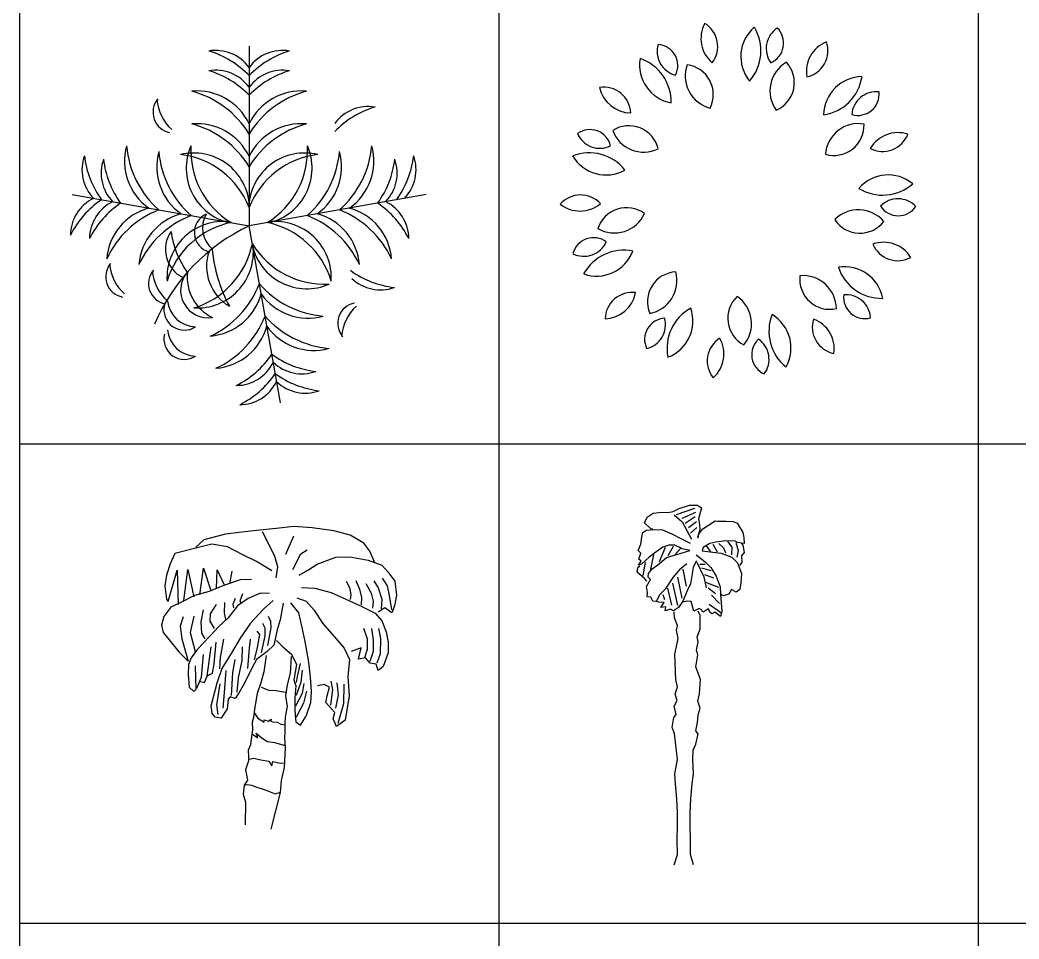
# Model space of a CAD drawing. Extents: x -72339 to 59654, y -38057 to 42097.
# Drawn here: x -346 to 12162, y 5718 to 17224 of the extents above; entities that cross this region are included whole.
import ezdxf

# ---------------------------------------------------------------- set-up
doc = ezdxf.new("R2010")
doc.units = 0
doc.header["$MEASUREMENT"] = 0
doc.layers.get('0').update_dxf_attribs({"linetype": 'CONTINUOUS'})
doc.layers.add('DIM1', color=3, linetype='CONTINUOUS')
doc.styles.add('DIM', font='txt')

# ---------------------------------------------------------------- blocks, each defined once
blk = doc.blocks.new('441')
for centre, radius, start, end in [((-165, 2063), 399, 151.7015, 229.7406), ((-693, 1963), 339, 322.8639, 58.5782), ((421, 1836), 486, 130.709, 219.1064), ((-386, 1908), 573, 318.6571, 31.1583), ((560, 1937), 307, 123.4613, 215.4329), ((205, 2004), 266, 293.3115, 45.5828), ((1155, 1650), 399, 111.7015, 189.7406), ((686, 1913), 339, 282.8639, 18.5782), ((-806, 1901), 307, 163.4613, 255.4329), ((-1120, 1723), 266, 333.3115, 85.5828), ((-847, 1734), 486, 170.709, 259.1064), ((-1511, 1270), 573, 358.6571, 71.1583), ((717, 1407), 417, 120.5035, 215.3285), ((229, 1511), 376, 293.2488, 42.5832), ((-344, 1595), 417, 160.5035, 255.3285), ((-786, 1361), 376, 333.2488, 82.5832), ((1458, 1099), 486, 90.709, 179.1064), ((886, 1673), 573, 278.6571, 351.1583), ((-1782, 1115), 339, 2.8639, 98.5782), ((-1442, 1531), 399, 191.7015, 269.7406), ((1630, 1088), 307, 83.4613, 175.4329), ((1401, 1366), 266, 253.3115, 5.5828), ((-1955, 657), 266, 13.3115, 125.5828), ((-1466, 595), 376, 13.2488, 122.5832), ((-1279, 1057), 417, 200.5035, 295.3285), ((1409, 580), 417, 80.5035, 175.3285), ((1102, 974), 376, 253.2488, 2.5832), ((1901, 485), 399, 71.7015, 149.7406), ((-1829, 995), 307, 203.4613, 295.4329), ((1711, 988), 339, 242.8639, 338.5782), ((-1963, 58), 573, 38.6571, 111.1583), ((-1753, 840), 486, 210.709, 299.1064), ((1779, -132), 486, 50.709, 139.1064), ((1710, 675), 573, 238.6571, 311.1583), ((-2071, -235), 339, 42.8639, 138.5782), ((1903, -251), 307, 43.4613, 135.4329), ((-2078, 302), 399, 231.7015, 309.7406), ((-1495, -431), 376, 53.2488, 162.5832), ((1408, -498), 417, 40.5035, 135.3285), ((1907, 110), 266, 213.3115, 325.5828), ((-1649, 45), 417, 240.5035, 335.3285), ((1426, 1), 376, 213.2488, 322.5832), ((-1909, -697), 266, 53.3115, 165.5828), ((-2030, -357), 307, 243.4613, 335.4329), ((1723, -887), 399, 31.7015, 109.7406), ((-1531, -1161), 573, 78.6571, 151.1583), ((-1872, -426), 486, 250.709, 339.1064), ((1901, -380), 339, 202.8639, 298.5782), ((-858, -1234), 376, 93.2488, 202.5832), ((-1281, -969), 417, 280.5035, 15.3285), ((1234, -1281), 486, 10.709, 99.1064), ((1699, -618), 573, 198.6571, 271.1583), ((1049, -952), 376, 173.2488, 282.5832), ((714, -1323), 417, 0.5035, 95.3285), ((-1425, -1455), 339, 82.8639, 178.5782), ((-1776, -1048), 399, 271.7015, 349.7406), ((147, -1440), 376, 133.2488, 242.5832), ((-348, -1509), 417, 320.5035, 55.3285), ((1487, -1178), 266, 173.3115, 285.5828), ((1252, -1452), 307, 3.4613, 95.4329), ((-416, -1817), 573, 118.6571, 191.1583), ((-1150, -1473), 486, 290.709, 19.1064), ((-1004, -1705), 266, 93.3115, 205.5828), ((-1315, -1521), 307, 283.4613, 15.4329), ((860, -1603), 573, 158.6571, 231.1583), ((77, -1811), 486, 330.709, 59.1064), ((1168, -1549), 339, 162.8639, 258.5782), ((706, -1824), 399, 351.7015, 69.7406), ((-146, -1974), 339, 122.8639, 218.5782), ((-676, -1887), 399, 311.7015, 29.7406), ((337, -1895), 266, 133.3115, 245.5828), ((-19, -1954), 307, 323.4613, 55.4329)]:
    blk.add_arc(centre, radius, start, end)
at = {"layer": 'DIM1', "linetype": 'Continuous', "style": 'DIM', "flags": 1}
for tag in ['XVALUE', 'YVALUE']:
    blk.add_attdef(tag, (-13455, -15520), '', height=0.02, dxfattribs=at)
blk = doc.blocks.new('440')
for p in [(0, 2250), (-2216, 391), (2216, 391), (391, -2216)]:
    blk.add_line(p, (0, 0))
for centre, radius, start, end in [((-419, 1676), 519, 36.29, 99.6243), ((-840, 1068), 1169, 44.0763, 73.3794), ((419, 1676), 519, 80.3757, 143.71), ((840, 1068), 1169, 106.6206, 135.9237), ((-419, 1429), 519, 36.29, 99.6243), ((-840, 821), 1169, 44.0763, 73.3794), ((419, 1429), 519, 80.3757, 143.71), ((840, 821), 1169, 106.6206, 135.9237), ((-651, 969), 719, 25.2489, 95.3937), ((-1029, 520), 1206, 31.3712, 75.0366), ((651, 969), 719, 84.6063, 154.7511), ((1029, 520), 1206, 104.9634, 148.6288), ((-945, 1421), 259, 139.742, 258.7475), ((-594, 1626), 563, 184.618, 228.2106), ((1490, 974), 519, 80.3757, 143.71), ((1911, 366), 1169, 106.6206, 135.9237), ((-651, 559), 719, 25.2489, 95.3937), ((-1029, 111), 1206, 31.3712, 75.0366), ((651, 559), 719, 84.6063, 154.7511), ((1029, 111), 1206, 104.9634, 148.6288), ((-87, 721), 701, 156.3654, 256.5741), ((330, 943), 1061, 176.8122, 238.3335), ((-330, 943), 1061, 301.6665, 3.1878), ((87, 721), 701, 283.4259, 23.6346), ((-1574, 703), 519, 160.3757, 223.71), ((-902, 1012), 1169, 186.6206, 215.9237), ((-841, 809), 719, 164.6063, 234.7511), ((-333, 1104), 1206, 184.9634, 228.6288), ((-438, 738), 719, 164.6063, 234.7511), ((70, 1033), 1206, 184.9634, 228.6288), ((-695, 210), 701, 3.4259, 103.6346), ((-986, -161), 1061, 21.6665, 83.1878), ((695, 210), 701, 76.3654, 176.5741), ((986, -161), 1061, 96.8122, 158.3335), ((-70, 1033), 1206, 311.3712, 355.0366), ((438, 738), 719, 305.2489, 15.3937), ((333, 1104), 1206, 311.3712, 355.0366), ((841, 809), 719, 305.2489, 15.3937), ((899, 1011), 1169, 324.0763, 353.3794), ((1571, 702), 519, 316.29, 19.6243), ((-1334, 660), 519, 160.3757, 223.71), ((-662, 969), 1169, 186.6206, 215.9237), ((662, 969), 1169, 324.0763, 353.3794), ((1334, 660), 519, 316.29, 19.6243), ((-1719, -122), 519, 116.29, 179.6243), ((-1194, -642), 1169, 124.0763, 153.3794), ((-1480, -164), 519, 116.29, 179.6243), ((-954, -685), 1169, 124.0763, 153.3794), ((954, -685), 1169, 26.6206, 55.9237), ((1480, -164), 519, 0.3757, 63.71), ((-1067, -472), 719, 105.2489, 175.3937), ((-691, -924), 1206, 111.3712, 155.0366), ((-664, -544), 719, 105.2489, 175.3937), ((-288, -995), 1206, 111.3712, 155.0366), ((-433, -84), 253, 114.2257, 255.1279), ((-232, -27), 351, 150.4398, 228.6694), ((288, -995), 1206, 24.9634, 68.6288), ((664, -544), 719, 4.6063, 74.7511), ((691, -924), 1206, 24.9634, 68.6288), ((1067, -472), 719, 4.6063, 74.7511), ((1046, -2194), 2431, 115.4772, 156.6585), ((-328, -648), 701, 83.4259, 183.6346), ((-12, -999), 1061, 101.6665, 163.1878), ((12, -999), 1061, 16.8122, 78.3335), ((328, -648), 701, 356.3654, 96.5741), ((-658, -296), 391, 144.9865, 244.4034), ((137, 77), 1125, 187.5759, 215.8942), ((-999, -12), 1061, 286.8122, 348.3335), ((-648, -328), 701, 266.3654, 6.5741), ((721, -87), 701, 193.4259, 293.6346), ((943, 330), 1061, 211.6665, 273.1878), ((50, -506), 583, 161.4477, 239.3672), ((1429, -111), 1901, 185.4007, 208.139), ((-1537, -638), 259, 139.742, 258.7475), ((-1186, -433), 563, 184.618, 228.2106), ((-1001, -723), 259, 139.742, 258.7475), ((-651, -518), 563, 184.618, 228.2106), ((-513, -808), 345, 138.8744, 278.9763), ((-214, -642), 562, 173.7536, 244.097), ((1953, 389), 1169, 234.0763, 263.3794), ((-995, -288), 1206, 294.9634, 338.6288), ((1033, 70), 1206, 221.3712, 265.0366), ((1644, -283), 519, 226.29, 289.6243), ((-544, -664), 719, 274.6063, 344.7511), ((738, -438), 719, 215.2489, 285.3937), ((-810, -1049), 257, 167.0577, 302.8533), ((-663, -905), 360, 185.1845, 268.654), ((1368, -1222), 259, 101.2525, 220.258), ((1718, -1427), 563, 131.7894, 175.382), ((-924, -691), 1206, 294.9634, 338.6288), ((1104, -333), 1206, 221.3712, 265.0366), ((-810, -1416), 257, 167.0577, 302.8533), ((-663, -1272), 360, 185.1845, 268.654), ((-472, -1067), 719, 274.6063, 344.7511), ((809, -841), 719, 215.2489, 285.3937), ((-685, -954), 1169, 296.6206, 325.9237), ((969, -662), 1169, 234.0763, 263.3794), ((-164, -1480), 519, 270.3757, 333.71), ((660, -1334), 519, 226.29, 289.6243), ((-642, -1195), 1169, 296.6206, 325.9237), ((1012, -904), 1169, 234.0763, 263.3794), ((-122, -1721), 519, 270.3757, 333.71), ((703, -1576), 519, 226.29, 289.6243)]:
    blk.add_arc(centre, radius, start, end)
at = {"layer": 'DIM1', "linetype": 'Continuous', "style": 'DIM', "flags": 1}
for tag in ['XVALUE', 'YVALUE']:
    blk.add_attdef(tag, (-10267, -9493), '', height=0.02, dxfattribs=at)
blk = doc.blocks.new('960')
for p, q in [((128.1, 3001), (192.5, 3002.1)), ((192.5, 3002.1), (227.1, 2980.3)), ((-227.2, 2903.2), (-175.4, 2936.3)), ((-175.4, 2936.3), (-105.1, 2942.8)), ((-105.1, 2942.8), (-55.1, 2940.3)), ((-55.1, 2940.3), (-10.4, 2948)), ((-10.4, 2948), (41, 2975.4)), ((-1.8, 2921.8), (65.3, 2862.7)), ((18.4, 2925.1), (171.2, 2977.4)), ((41, 2975.4), (128.1, 3001)), ((66.8, 2892.6), (179.4, 2942.7)), ((227.1, 2980.3), (202.4, 2887.2)), ((-249.6, 2854.3), (-227.2, 2903.2)), ((-192.3, 2801.4), (-249.6, 2854.3)), ((65.3, 2862.7), (143.8, 2718.6)), ((90.5, 2851.4), (173.4, 2907.2)), ((118.7, 2815.7), (185.6, 2866.6)), ((202.4, 2887.2), (210, 2841.1)), ((210, 2841.1), (212.1, 2796.6)), ((238.2, 2805.3), (341.6, 2870.1)), ((341.6, 2870.1), (361.6, 2869.1)), ((361.6, 2869.1), (431.7, 2869.9)), ((431.7, 2869.9), (491.5, 2866.8)), ((491.5, 2866.8), (525, 2850.8)), ((525, 2850.8), (571.1, 2772.7)), ((-271.4, 2735.3), (-263.7, 2775)), ((-263.7, 2775), (-232.7, 2793.4)), ((-232.7, 2793.4), (-162.3, 2799.9)), ((-178, 2800.7), (-192.3, 2801.4)), ((-162.3, 2799.9), (-98.2, 2796.6)), ((-98.2, 2796.6), (-59, 2780.3)), ((-59, 2780.3), (-19.8, 2762.6)), ((-19.8, 2762.6), (54, 2724.6)), ((136.3, 2769), (188.8, 2816.4)), ((212.1, 2796.6), (194.5, 2731.8)), ((198.5, 2727.3), (206, 2761.2)), ((206, 2761.2), (238.2, 2805.3)), ((571.1, 2772.7), (579.1, 2732.3)), ((-301.4, 2622.5), (-278.7, 2675.7)), ((-278.7, 2675.7), (-271.4, 2735.3)), ((-44.6, 2669.5), (-95.5, 2652.1)), ((5.4, 2667), (-44.6, 2669.5)), ((54, 2724.6), (132.1, 2684.9)), ((296.3, 2682.3), (240.3, 2649.4)), ((347, 2694), (296.3, 2682.3)), ((321.7, 2675.3), (358.6, 2613.4)), ((427.6, 2705.6), (347, 2694)), ((372.1, 2682.7), (410.3, 2645.1)), ((507.5, 2701.6), (427.6, 2705.6)), ((443, 2699.2), (480.6, 2651.5)), ((526.9, 2690.6), (507.5, 2701.6)), ((512.6, 2689.9), (533.6, 2624.5)), ((582.3, 2682.1), (526.9, 2690.6)), ((556.9, 2689.1), (571.6, 2668.3)), ((579.1, 2732.3), (582.3, 2682.1)), ((-278.2, 2601.3), (-301.4, 2622.5)), ((-295, 2552.1), (-278.2, 2601.3)), ((-172.7, 2596), (-209.8, 2567.8)), ((-173, 2590.2), (-199.3, 2465.8)), ((-95.5, 2652.1), (-172.7, 2596)), ((-75.6, 2649.7), (-126.1, 2527.8)), ((-9.5, 2656.3), (-53.5, 2578.5)), ((-9, 2581.9), (21.5, 2590.4)), ((69.6, 2638), (5.4, 2667)), ((54.2, 2643.1), (7.2, 2591.1)), ((21.5, 2590.4), (129, 2625)), ((129, 2625), (69.6, 2638)), ((181.5, 2588), (258.5, 2528.4)), ((240.3, 2649.4), (233.1, 2619.7)), ((233.1, 2619.7), (322.7, 2610.9)), ((261.3, 2668.3), (303, 2616.2)), ((322.7, 2610.9), (392.3, 2601.6)), ((392.3, 2601.6), (480.7, 2567.1)), ((410.3, 2645.1), (428.2, 2604.1)), ((480.6, 2651.5), (477.4, 2587.3)), ((533.6, 2624.5), (520.8, 2569.4)), ((582.8, 2607.7), (561.3, 2578.8)), ((571.6, 2668.3), (582.8, 2607.7)), ((-297.5, 2502.2), (-275.8, 2535.4)), ((-272.8, 2511), (-297.5, 2502.2)), ((-275.8, 2535.4), (-295, 2552.1)), ((-209.8, 2567.8), (-272.8, 2511)), ((-242.1, 2523.7), (-261.9, 2414.6)), ((-184.7, 2470.8), (-137.3, 2504.1)), ((-137.3, 2504.1), (-64.2, 2564.7)), ((-64.2, 2564.7), (-9, 2581.9)), ((76.6, 2493.3), (103.5, 2516.2)), ((184.7, 2537.8), (156.2, 2483.5)), ((188.4, 2526.2), (247.9, 2403.1)), ((213.3, 2510.6), (257.5, 2508.4)), ((258.5, 2528.4), (306.2, 2481.6)), ((480.7, 2567.1), (528.3, 2520.4)), ((528.3, 2520.4), (559.6, 2433)), ((564.2, 2522.9), (543, 2499.7)), ((561.3, 2578.8), (564.2, 2522.9)), ((-310.5, 2442.8), (-304.2, 2482.5)), ((-248.9, 2389.7), (-310.5, 2442.8)), ((-304.2, 2482.5), (-287.8, 2496)), ((-218.2, 2402.4), (-216.7, 2432.3)), ((-216.7, 2432.3), (-184.7, 2470.8)), ((8.4, 2416.7), (55.6, 2474.3)), ((55.6, 2474.3), (76.6, 2493.3)), ((71, 2467.8), (98.2, 2326.3)), ((149.2, 2429.5), (134.8, 2344.5)), ((156.2, 2483.5), (149.2, 2429.5)), ((226, 2480), (304.9, 2456)), ((253.2, 2422.8), (327.5, 2394.8)), ((306.2, 2481.6), (348.3, 2409.4)), ((559.6, 2433), (555.6, 2353.2)), ((-229.9, 2368.7), (-248.9, 2389.7)), ((-232.2, 2323), (-199.3, 2381.4)), ((-199.3, 2381.4), (-218.2, 2402.4)), ((-67, 2310.4), (-8.3, 2397.5)), ((-14.9, 2352.1), (25.6, 2164.2)), ((-8.3, 2397.5), (8.4, 2416.7)), ((27.6, 2400), (63.1, 2226.6)), ((134.8, 2344.5), (106.1, 2285.9)), ((247.9, 2403.1), (266.8, 2313)), ((259.9, 2358.2), (367.9, 2317)), ((348.3, 2409.4), (383.9, 2321.9)), ((555.6, 2353.2), (547.1, 2299.3)), ((-224.8, 2272.6), (-232.2, 2323)), ((-226.6, 2237), (-224.8, 2272.6)), ((-148.5, 2198.7), (-119.8, 2257.3)), ((-119.8, 2257.3), (-67, 2310.4)), ((-95.5, 2256.1), (-81.9, 2213.9)), ((-57.1, 2308.5), (-24.3, 2166.7)), ((106.1, 2285.9), (71.9, 2201.9)), ((283.3, 2311.2), (345.2, 2263.8)), ((383.9, 2321.9), (384.9, 2257.5)), ((410.1, 2246.2), (384.9, 2260.4)), ((384.9, 2257.5), (391.3, 2185.7)), ((455, 2258.2), (410.1, 2246.2)), ((477, 2297.1), (455, 2258.2)), ((515.9, 2275.1), (477, 2297.1)), ((547.1, 2299.3), (515.9, 2275.1)), ((-196.6, 2235.5), (-226.6, 2237)), ((-178.4, 2200.2), (-196.6, 2235.5)), ((-148.5, 2198.7), (-178.4, 2200.2)), ((-128.8, 2192), (-148.5, 2198.7)), ((-83.2, 2189.7), (-128.8, 2192)), ((-111.1, 2146.8), (-83.2, 2189.7)), ((71.9, 2201.9), (34.9, 2149.4)), ((107.5, 2200), (64.4, 2191.3)), ((141.7, 2198.3), (107.5, 2200)), ((154.9, 2147.6), (141.7, 2198.3)), ((290.7, 2175), (396.9, 2099.6)), ((310.2, 2249.8), (376.7, 2180.7)), ((391.3, 2185.7), (397.7, 2115.3)), ((-70.6, 2154.7), (-111.1, 2146.8)), ((-76.7, 2119.3), (-70.6, 2154.7)), ((-31.7, 2132.8), (-76.7, 2119.3)), ((-6.6, 2121.5), (-31.7, 2132.8)), ((34.9, 2149.4), (-6.6, 2121.5)), ((0.8, 2062.2), (0.3, 2112.1)), ((163.4, 2117.2), (154.9, 2147.6)), ((208.9, 2140.6), (163.4, 2117.2)), ((215.9, 2082.6), (200.2, 2116.8)), ((228.3, 2129.6), (208.9, 2140.6)), ((237.3, 2109.1), (228.3, 2129.6)), ((263.7, 2122.1), (237.3, 2109.1)), ((284.4, 2136.8), (263.7, 2122.1)), ((297.4, 2110.4), (284.4, 2136.8)), ((312.4, 2095.3), (297.4, 2110.4)), ((337.3, 2108.3), (312.4, 2095.3)), ((385.5, 2071.6), (337.3, 2108.3)), ((397.7, 2115.3), (385.5, 2071.6)), ((27.2, 1998.2), (0.8, 2062.2)), ((215.9, 2016.9), (215.9, 2082.6)), ((215.9, 1966.9), (215.9, 2016.9)), ((17.6, 1958.1), (27.2, 1998.2)), ((32.6, 1888.3), (17.6, 1958.1)), ((190.2, 1902.7), (215.9, 1966.9)), ((5.6, 1759.5), (23, 1848.2)), ((23, 1848.2), (32.6, 1888.3)), ((185.9, 1792.7), (200.2, 1862.7)), ((200.2, 1862.7), (190.2, 1902.7)), ((13, 1545.3), (5.6, 1759.5)), ((180.1, 1652.8), (195.9, 1752.7)), ((195.9, 1752.7), (185.9, 1792.7)), ((220.1, 1547.1), (180.1, 1652.8)), ((27.9, 1485.4), (13, 1545.3)), ((210.1, 1427.2), (220.1, 1547.1)), ((8.5, 1425.3), (27.9, 1485.4)), ((24.7, 1371.2), (8.5, 1425.3)), ((195.8, 1367.2), (210.1, 1427.2)), ((-0.5, 1325.2), (24.7, 1371.2)), ((215.8, 1307.3), (195.8, 1367.2)), ((-3.8, 1230.9), (15.9, 1255.4)), ((15.9, 1255.4), (-0.5, 1325.2)), ((194.8, 1188.9), (200.1, 1253)), ((200.1, 1253), (215.8, 1307.3)), ((-18.6, 1145.1), (-3.8, 1230.9)), ((179.1, 1118.9), (194.8, 1188.9)), ((1.9, 1095.4), (-18.6, 1145.1)), ((28.1, 878.6), (1.9, 1095.4)), ((178.9, 1006.5), (199.1, 1094.6)), ((199.1, 1094.6), (179.1, 1118.9)), ((158.9, 956.5), (178.9, 1006.5)), ((154.8, 876.7), (158.9, 956.5)), ((4.9, 760.9), (28.1, 878.6)), ((159, 760.6), (154.8, 876.7)), ((10, 676.7), (4.9, 760.9)), ((150.4, 676.7), (159, 760.6)), ((22.1, 551.5), (10, 676.7)), ((138.4, 551.5), (150.4, 676.7)), ((27.9, 437.5), (22.1, 551.5)), ((132.6, 437.5), (138.4, 551.5)), ((27.5, 331.6), (27.9, 437.5)), ((132.9, 331.6), (132.6, 437.5)), ((23.8, 207.1), (27.5, 331.6)), ((136.6, 207.1), (132.9, 331.6)), ((25.6, 87.1), (23.8, 207.1)), ((134.9, 87.1), (136.6, 207.1)), ((0, 0), (25.6, 87.1)), ((160.5, 0), (134.9, 87.1))]:
    blk.add_line(p, q)
at = {"linetype": 'Continuous', "style": 'DIM', "flags": 1}
for tag in ['XVALUE', 'YVALUE']:
    blk.add_attdef(tag, (-93772.2, -67001), '', height=0.02, dxfattribs=at)
blk = doc.blocks.new('951')
for p, q in [((-163, 2425.8), (-345.5, 2379.3)), ((-26.3, 2443.2), (-163, 2425.8)), ((94.4, 2457.1), (-26.3, 2443.2)), ((259.7, 2474.4), (94.4, 2457.1)), ((202.5, 2331.5), (143.8, 2444.6)), ((406.4, 2491.3), (259.7, 2474.4)), ((560.2, 2479.2), (406.4, 2491.3)), ((739.1, 2454.4), (560.2, 2479.2)), ((877.3, 2417.4), (739.1, 2454.4)), ((-277.4, 2341.5), (-423.5, 2307.5)), ((-345.5, 2379.3), (-413, 2318.4)), ((-148.4, 2319.3), (-277.4, 2341.5)), ((338.9, 2258.8), (406.6, 2411.2)), ((989.8, 2351.7), (877.3, 2417.4)), ((1040.7, 2284.7), (989.8, 2351.7)), ((-587.2, 2265.7), (-626, 2177.6)), ((-423.5, 2307.5), (-587.2, 2265.7)), ((-25.8, 2257.3), (-148.4, 2319.3)), ((95.6, 2196.8), (-25.8, 2257.3)), ((247.8, 2239.1), (202.5, 2331.5)), ((398.2, 2131.4), (464.9, 2262.5)), ((464.9, 2262.5), (516.6, 2295.6)), ((1081.5, 2186.9), (1040.7, 2284.7)), ((-626, 2177.6), (-656.4, 2084.8)), ((221.8, 2120.4), (95.6, 2196.8)), ((273.4, 2152.1), (247.8, 2239.1)), ((522.3, 2125.2), (600.6, 2175.5)), ((600.6, 2175.5), (757.9, 2233.3)), ((757.9, 2233.3), (873.9, 2237.4)), ((873.9, 2237.4), (1026.9, 2209.7)), ((1026.9, 2209.7), (1140.6, 2168.2)), ((1140.6, 2168.2), (1192, 2111.2)), ((-656.4, 2084.8), (-670.9, 1995.5)), ((-641.8, 1863.9), (-568.6, 2124.7)), ((-568.6, 2124.7), (-558.7, 1839.7)), ((-511.4, 1871.6), (-478.3, 2130.1)), ((-478.3, 2130.1), (-429.7, 1903.2)), ((-378.8, 1920.6), (-347.5, 2143.5)), ((-347.5, 2143.5), (-286.9, 1956)), ((-240.3, 1973.6), (-233.9, 2127.7)), ((-233.9, 2127.7), (-174.4, 2004.6)), ((-128.2, 2012.3), (-108.6, 2117.1)), ((258.9, 2062.7), (273.4, 2152.1)), ((450.1, 2083.1), (522.3, 2125.2)), ((1192, 2111.2), (1248.1, 2032.6)), ((-42.3, 2043.7), (-184.9, 1995.1)), ((53.7, 2048.8), (-42.3, 2043.7)), ((843.5, 2033.1), (871, 1981.7)), ((923.9, 2039), (954.6, 1967.4)), ((1007, 2014.8), (1052.9, 1932.4)), ((1073.9, 2037.2), (1111, 1979.5)), ((1145, 2057.9), (1186.2, 1995.7)), ((1248.1, 2032.6), (1262.3, 1917.5)), ((-670.9, 1995.5), (-656.5, 1884.6)), ((-301.7, 1946.7), (-423.5, 1912.9)), ((-184.9, 1995.1), (-301.7, 1946.7)), ((-22.5, 1926.9), (-45.5, 1868)), ((128, 1935), (25.7, 1890.1)), ((202.2, 1931.2), (128, 1935)), ((470.7, 1981.9), (580.5, 1976.4)), ((580.5, 1976.4), (718.7, 1939.4)), ((718.7, 1939.4), (840.2, 1883.2)), ((871, 1981.7), (882.2, 1921.1)), ((882.2, 1921.1), (875.9, 1881.4)), ((954.6, 1967.4), (971, 1896.6)), ((1052.9, 1932.4), (1069.6, 1867.3)), ((1111, 1979.5), (1140.5, 1883.7)), ((1186.2, 1995.7), (1202.1, 1914.9)), ((-656.5, 1884.6), (-641.8, 1863.9)), ((-532, 1858.3), (-619.9, 1817)), ((-423.5, 1912.9), (-532, 1858.3)), ((-242.9, 1838), (-291.1, 1760.3)), ((-172, 1854.4), (-176.2, 1770.2)), ((-84.4, 1890), (-102.6, 1840.9)), ((-102.6, 1840.9), (-98.4, 1810.6)), ((25.7, 1890.1), (-63.2, 1828.9)), ((-45.5, 1868), (-36.2, 1853.2)), ((235, 1873.8), (155.7, 1803.5)), ((318.1, 1849.6), (291.1, 1710.8)), ((378.3, 1852.2), (444.2, 1768.8)), ((430.5, 1893.9), (509.1, 1865.6)), ((509.1, 1865.6), (575.4, 1792.2)), ((840.2, 1883.2), (963.2, 1826.9)), ((971, 1896.6), (968, 1836.7)), ((1069.6, 1867.3), (1062.3, 1807.6)), ((1140.5, 1883.7), (1136.4, 1803.8)), ((1202.1, 1914.9), (1221.7, 1793.8)), ((1262.3, 1917.5), (1247.8, 1828.2)), ((-619.9, 1817), (-678.2, 1739.9)), ((-349.5, 1793.3), (-370.2, 1694.3)), ((-291.1, 1760.3), (-294.1, 1700.5)), ((-176.2, 1770.2), (-163.4, 1713.8)), ((-63.2, 1828.9), (-142.6, 1728.5)), ((155.7, 1803.5), (45.2, 1683.3)), ((444.2, 1768.8), (473.7, 1647.3)), ((575.4, 1792.2), (645.7, 1682.9)), ((963.2, 1826.9), (1084.5, 1766.4)), ((1084.5, 1766.4), (1141.4, 1703.5)), ((1166.9, 1812.3), (1110.7, 1775.1)), ((1224.8, 1769.3), (1166.9, 1812.3)), ((1247.8, 1828.2), (1224.8, 1769.3)), ((-678.2, 1739.9), (-697.6, 1666.6)), ((-518.2, 1737.5), (-542.2, 1658.7)), ((-427.8, 1743), (-459.1, 1604.4)), ((-370.2, 1694.3), (-365, 1599.7)), ((-294.1, 1700.5), (-257.3, 1638.5)), ((-142.6, 1728.5), (-222.2, 1652.5)), ((45.2, 1683.3), (-41.2, 1557.5)), ((145.3, 1683.9), (163.3, 1643)), ((192.6, 1741.6), (210.5, 1700.6)), ((210.5, 1700.6), (213.4, 1644.7)), ((291.1, 1710.8), (266.9, 1627.7)), ((645.7, 1682.9), (759.2, 1552.7)), ((1141.4, 1703.5), (1176.7, 1611.6)), ((-697.6, 1666.6), (-684.9, 1605.9)), ((-684.9, 1605.9), (-633.8, 1543.2)), ((-542.2, 1658.7), (-527.5, 1552.2)), ((-459.1, 1604.4), (-417.1, 1446.5)), ((-365, 1599.7), (-337.4, 1552.5)), ((-222.2, 1652.5), (-290.2, 1580.2)), ((96.2, 1616.3), (120.5, 1589.4)), ((120.5, 1589.4), (99.3, 1480.4)), ((163.3, 1643), (164.2, 1577.2)), ((213.4, 1644.7), (185.9, 1496)), ((266.9, 1627.7), (240.3, 1499)), ((473.7, 1647.3), (497.8, 1530.2)), ((988.1, 1641.2), (1019.4, 1553.8)), ((1053.7, 1637.9), (1068.8, 1541.3)), ((1113.8, 1639.1), (1129.5, 1554)), ((1176.7, 1611.6), (1192.4, 1525.1)), ((-633.8, 1543.2), (-553.1, 1443.4)), ((-527.5, 1552.2), (-477, 1365.2)), ((-359.6, 1509.3), (-406.6, 1456)), ((-290.2, 1580.2), (-359.6, 1509.3)), ((-257.9, 1344.1), (-243.1, 1523.4)), ((-181.7, 1550.4), (-209.5, 1395.9)), ((-41.2, 1557.5), (-117.6, 1431.3)), ((42.7, 1549), (34.6, 1473.6)), ((164.2, 1577.2), (132.7, 1434.4)), ((262.3, 1537.9), (315.4, 1485.1)), ((497.8, 1530.2), (529.2, 1358.5)), ((759.2, 1552.7), (825.2, 1473.6)), ((1019.4, 1553.8), (1019.1, 1463.8)), ((1068.8, 1541.3), (1068.3, 1447)), ((1129.5, 1554), (1127.4, 1428.3)), ((1192.4, 1525.1), (1193.5, 1434.9)), ((-553.1, 1443.4), (-477, 1365.2)), ((-406.6, 1456), (-449.8, 1393.8)), ((-363.5, 1233.6), (-348.2, 1423)), ((-317.4, 1241.3), (-285, 1485.5)), ((-117.6, 1431.3), (-194.1, 1305.1)), ((-24.8, 1486.7), (-26.3, 1372.4)), ((34.6, 1473.6), (20.3, 1304.2)), ((99.3, 1480.4), (74.1, 1377.3)), ((183.3, 1446.1), (94.2, 1380.6)), ((240.3, 1499), (183.3, 1446.1)), ((315.4, 1485.1), (386.7, 1425.8)), ((386.7, 1425.8), (428.1, 1339.3)), ((825.2, 1473.6), (870.6, 1381.3)), ((969.7, 1476.3), (883.9, 1446.3)), ((945, 1383.2), (969.7, 1476.3)), ((1019.1, 1463.8), (995.6, 1394.9)), ((1068.3, 1447), (1039.8, 1362.7)), ((1127.4, 1428.3), (1099.1, 1349.7)), ((1193.5, 1434.9), (1152.1, 1322.7)), ((-472.6, 1339.2), (-476.8, 1255.1)), ((-449.8, 1393.8), (-472.6, 1339.2)), ((-271.9, 1264.7), (-257.9, 1344.1)), ((-209.5, 1395.9), (-214.3, 1301.8)), ((-85.9, 1379.7), (-105.8, 1270.6)), ((-26.3, 1372.4), (-57.9, 1228.1)), ((94.2, 1380.6), (56.3, 1308.1)), ((175.9, 1412.2), (154.8, 1277.4)), ((378.7, 1266.1), (385.7, 1405.8)), ((428.1, 1339.3), (405.9, 1210.4)), ((458.6, 1347.8), (433, 1239)), ((529.2, 1358.5), (542.8, 1233.4)), ((870.6, 1381.3), (857.6, 1237.5)), ((1005.6, 1394.4), (945, 1383.2)), ((1043.3, 1348.2), (1005.6, 1394.4)), ((1092.9, 1340), (1043.3, 1348.2)), ((1110.4, 1289), (1092.9, 1340)), ((-476.8, 1255.1), (-467.9, 1148.8)), ((-408.7, 1131.5), (-413.2, 1326.2)), ((-312.8, 1246.8), (-271.9, 1264.7)), ((-194.1, 1305.1), (-236, 1182.8)), ((-160.6, 1289.1), (-174.3, 1103.9)), ((-105.8, 1270.6), (-115.4, 1080.9)), ((56.3, 1308.1), (-5.9, 1181.2)), ((154.8, 1277.4), (130, 1184.3)), ((353.6, 1167.3), (378.7, 1266.1)), ((475.7, 1291.2), (465, 1191.6)), ((1152.1, 1322.7), (1110.4, 1289)), ((-402.5, 1141.2), (-363.5, 1233.6)), ((-385.2, 1200.4), (-340.1, 1188.1)), ((-340.1, 1188.1), (-317.4, 1241.3)), ((-236, 1182.8), (-285.8, 989.5)), ((-210.6, 1175.8), (-239.4, 1002.9)), ((-57.9, 1228.1), (-69.6, 1108.6)), ((-5.9, 1181.2), (-49.9, 1103.4)), ((130, 1184.3), (99.8, 1095.8)), ((405.9, 1210.4), (423.3, 1159.4)), ((433, 1239), (424.8, 1189.4)), ((465, 1191.6), (425, 1079.3)), ((490.1, 1180.4), (475.9, 1096.7)), ((542.8, 1233.4), (551, 1112.9)), ((659.8, 1171.8), (603.5, 1160.3)), ((703, 1149.6), (659.8, 1171.8)), ((715.5, 1199), (727.7, 1128.3)), ((764.9, 1186.5), (775.5, 1085.8)), ((824.3, 1173.4), (821.7, 1009.2)), ((857.6, 1237.5), (869.4, 1076.8)), ((-467.9, 1148.8), (-429.7, 1112.6)), ((-429.7, 1112.6), (-408.7, 1131.5)), ((-174.3, 1103.9), (-186.5, 974.5)), ((-49.9, 1103.4), (-82.4, 1055)), ((99.8, 1095.8), (79, 966.7)), ((132.5, 1148.4), (197.1, 1125.2)), ((197.1, 1125.2), (257, 1122.1)), ((257, 1122.1), (340.6, 1107.9)), ((339.1, 1077.9), (353.6, 1167.3)), ((423.3, 1159.4), (414, 1059.8)), ((475.9, 1096.7), (420.4, 989.5)), ((511.1, 1115), (486.1, 1016.2)), ((551, 1112.9), (546.2, 1017.4)), ((685, 1076.1), (703, 1149.6)), ((727.7, 1128.3), (711.1, 999)), ((775.5, 1085.8), (754.1, 972.6)), ((-239.4, 1002.9), (-229.2, 922.3)), ((-142.8, 1048), (-151.1, 968.4)), ((-126.1, 1067.2), (-142.8, 1048)), ((-82.4, 1055), (-126.1, 1067.2)), ((354.5, 987.1), (339.1, 1077.9)), ((414, 1059.8), (413.7, 969.8)), ((486.1, 1016.2), (425.8, 899.1)), ((546.2, 1017.4), (506.2, 905.1)), ((672.2, 1021), (685, 1076.1)), ((719.6, 968.6), (672.2, 1021)), ((821.7, 1009.2), (773.4, 845.8)), ((869.4, 1076.8), (834.8, 872.7)), ((-285.8, 989.5), (-278.6, 934.8)), ((-250.5, 897.6), (-278.6, 934.8)), ((-151.1, 968.4), (-200.8, 890.8)), ((79, 966.7), (69.8, 897.1)), ((77.2, 931.1), (105.1, 889.6)), ((335.7, 898), (354.5, 987.1)), ((413.7, 969.8), (416.6, 913.9)), ((748, 937.1), (719.6, 968.6)), ((735.3, 883.4), (748, 937.1)), ((-200.8, 890.8), (-250.5, 897.6)), ((69.8, 897.1), (57.7, 857.7)), ((57.7, 857.7), (60.1, 791.8)), ((105.1, 889.6), (158, 856)), ((158, 856), (159.5, 875.1)), ((159.5, 875.1), (194.3, 864.5)), ((194.3, 864.5), (217.1, 882)), ((217.1, 882), (215.2, 865.5)), ((215.2, 865.5), (227.9, 859.1)), ((227.9, 859.1), (267.9, 857.1)), ((267.9, 857.1), (297, 839.9)), ((297, 839.9), (333.3, 834.1)), ((333.2, 848.1), (335.7, 898)), ((333.7, 773.7), (333.2, 848.1)), ((416.6, 913.9), (423.8, 859.2)), ((423.8, 859.2), (462.4, 831.5)), ((462.4, 831.5), (506.2, 905.1)), ((762.2, 822), (735.3, 883.4)), ((834.8, 872.7), (762.2, 822)), ((60.1, 791.8), (51.7, 737.9)), ((62.7, 757.4), (106.8, 725.1)), ((106.8, 725.1), (93.1, 765.9)), ((93.1, 765.9), (141, 723.4)), ((331.4, 728.1), (333.7, 773.7)), ((43.9, 668.3), (25.9, 623.4)), ((51.7, 737.9), (43.9, 668.3)), ((141, 723.4), (185.3, 695.4)), ((185.3, 695.4), (245, 688.1)), ((245, 688.1), (333.8, 663.6)), ((337.1, 643.4), (331.4, 728.1)), ((25.9, 623.4), (28.8, 569)), ((328.7, 478), (337.1, 643.4)), ((27, 533.3), (3.3, 460.2)), ((28.8, 569), (27, 533.3)), ((32.1, 548.8), (72.5, 556.7)), ((72.5, 556.7), (131.9, 543.7)), ((131.9, 543.7), (197, 530.4)), ((197, 530.4), (224.1, 492.6)), ((224.1, 492.6), (231.2, 528.7)), ((231.2, 528.7), (266.6, 521.2)), ((266.6, 521.2), (296.3, 515.4)), ((296.3, 515.4), (330.7, 517.3)), ((3.3, 460.2), (18.9, 373.6)), ((303.2, 369.2), (328.7, 478)), ((18.9, 373.6), (-9, 330.7)), ((-9, 330.7), (20, 337.4)), ((20, 337.4), (52.1, 331.9)), ((293.9, 269.6), (303.2, 369.2)), ((-9, 330.7), (-17.1, 255.3)), ((-17.1, 255.3), (3.9, 189.9)), ((52.1, 331.9), (89.7, 318.1)), ((89.7, 318.1), (167.6, 293.4)), ((167.6, 293.4), (249.2, 259.4)), ((218.4, -35.4), (293.9, 269.6)), ((249.2, 259.4), (294.1, 272.3)), ((3.9, 189.9), (0, 0))]:
    blk.add_line(p, q)
at = {"linetype": 'Continuous', "style": 'DIM', "flags": 1}
for tag in ['XVALUE', 'YVALUE']:
    blk.add_attdef(tag, (-94744.1, -67513.8), '', height=0.02, dxfattribs=at)

msp = doc.modelspace()

# ---------------------------------------------------------------- linework, layer by layer
for p, q in [((-346, -6083), (-346, 41917)), ((-346, -18083), (-346, 41917)), ((5654, -18083), (5654, 41917)), ((11654, -18083), (11654, 41917)), ((-346, 11917), (59654, 11917)), ((-346, 5917), (59654, 5917))]:
    msp.add_line(p, q)

# ---------------------------------------------------------------- block references
for name, p in [('441', (8744, 14929)), ('440', (2523, 14647))]:
    msp.add_blockref(name, p)
at = {"xscale": 1.5, "yscale": 1.5, "zscale": 1.5}
for name, p in [('960', (7846, 6646)), ('951', (2473, 7147))]:
    msp.add_blockref(name, p, dxfattribs=at)

doc.saveas('drawing.dxf')
